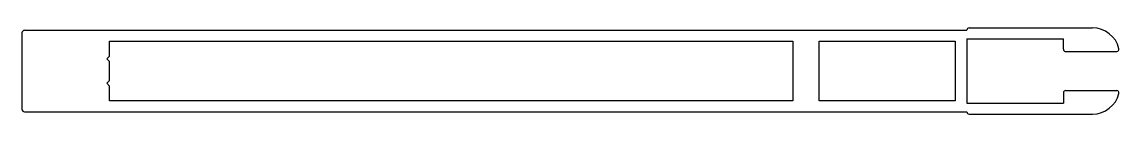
# Model space of a CAD drawing. Extents: x 3231 to 3351, y 1148 to 1157.
import ezdxf

# ---------------------------------------------------------------- set-up
doc = ezdxf.new("R2010")
doc.units = 0
doc.layers.get('0').update_dxf_attribs({"linetype": 'CONTINUOUS'})

msp = doc.modelspace()

# ---------------------------------------------------------------- linework, layer by layer
for p, q in [((3231.33, 1157.15), (3334.73, 1157.15)), ((3334.98, 1157.4), (3348.51, 1157.4)), ((3231.03, 1156.85), (3231.03, 1148.45)), ((3240.63, 1154.3), (3240.63, 1155.95)), ((3240.63, 1155.95), (3315.63, 1155.95)), ((3315.63, 1155.95), (3315.63, 1149.35)), ((3318.53, 1149.35), (3318.53, 1155.95)), ((3318.53, 1155.95), (3333.43, 1155.95)), ((3333.43, 1155.95), (3333.43, 1149.35)), ((3334.73, 1156.2), (3334.73, 1149.1)), ((3334.73, 1156.2), (3345.33, 1156.2)), ((3345.33, 1155.05), (3345.33, 1156.2)), ((3345.58, 1154.8), (3351.18, 1154.8)), ((3240.33, 1154), (3240.63, 1154.3)), ((3240.63, 1153.7), (3240.33, 1154)), ((3240.63, 1151.6), (3240.63, 1153.7)), ((3240.33, 1151.3), (3240.63, 1151.6)), ((3240.63, 1151), (3240.33, 1151.3)), ((3240.63, 1149.35), (3240.63, 1151)), ((3345.33, 1150.25), (3345.33, 1149.1)), ((3345.58, 1150.5), (3351.18, 1150.5)), ((3315.63, 1149.35), (3240.63, 1149.35)), ((3333.43, 1149.35), (3318.53, 1149.35)), ((3334.73, 1149.1), (3345.33, 1149.1)), ((3231.33, 1148.15), (3334.73, 1148.15)), ((3334.73, 1148.15), (3334.73, 1148.15)), ((3334.98, 1147.9), (3348.51, 1147.9))]:
    msp.add_line(p, q)
for centre, radius, start, end in [((3231.33, 1156.85), 0.3, 90, 180), ((3334.98, 1157.15), 0.25, 90, 180), ((3348.51, 1154.4), 3, 13.672, 90), ((3345.58, 1155.05), 0.25, 180, 270), ((3351.18, 1155.05), 0.25, 270, 13.672), ((3345.58, 1150.25), 0.25, 90, 180), ((3348.51, 1150.9), 3, 270, 346.328), ((3351.18, 1150.25), 0.25, 346.328, 90), ((3231.33, 1148.45), 0.3, 180, 270), ((3334.98, 1148.15), 0.25, 180, 270)]:
    msp.add_arc(centre, radius, start, end)

doc.saveas('drawing.dxf')
